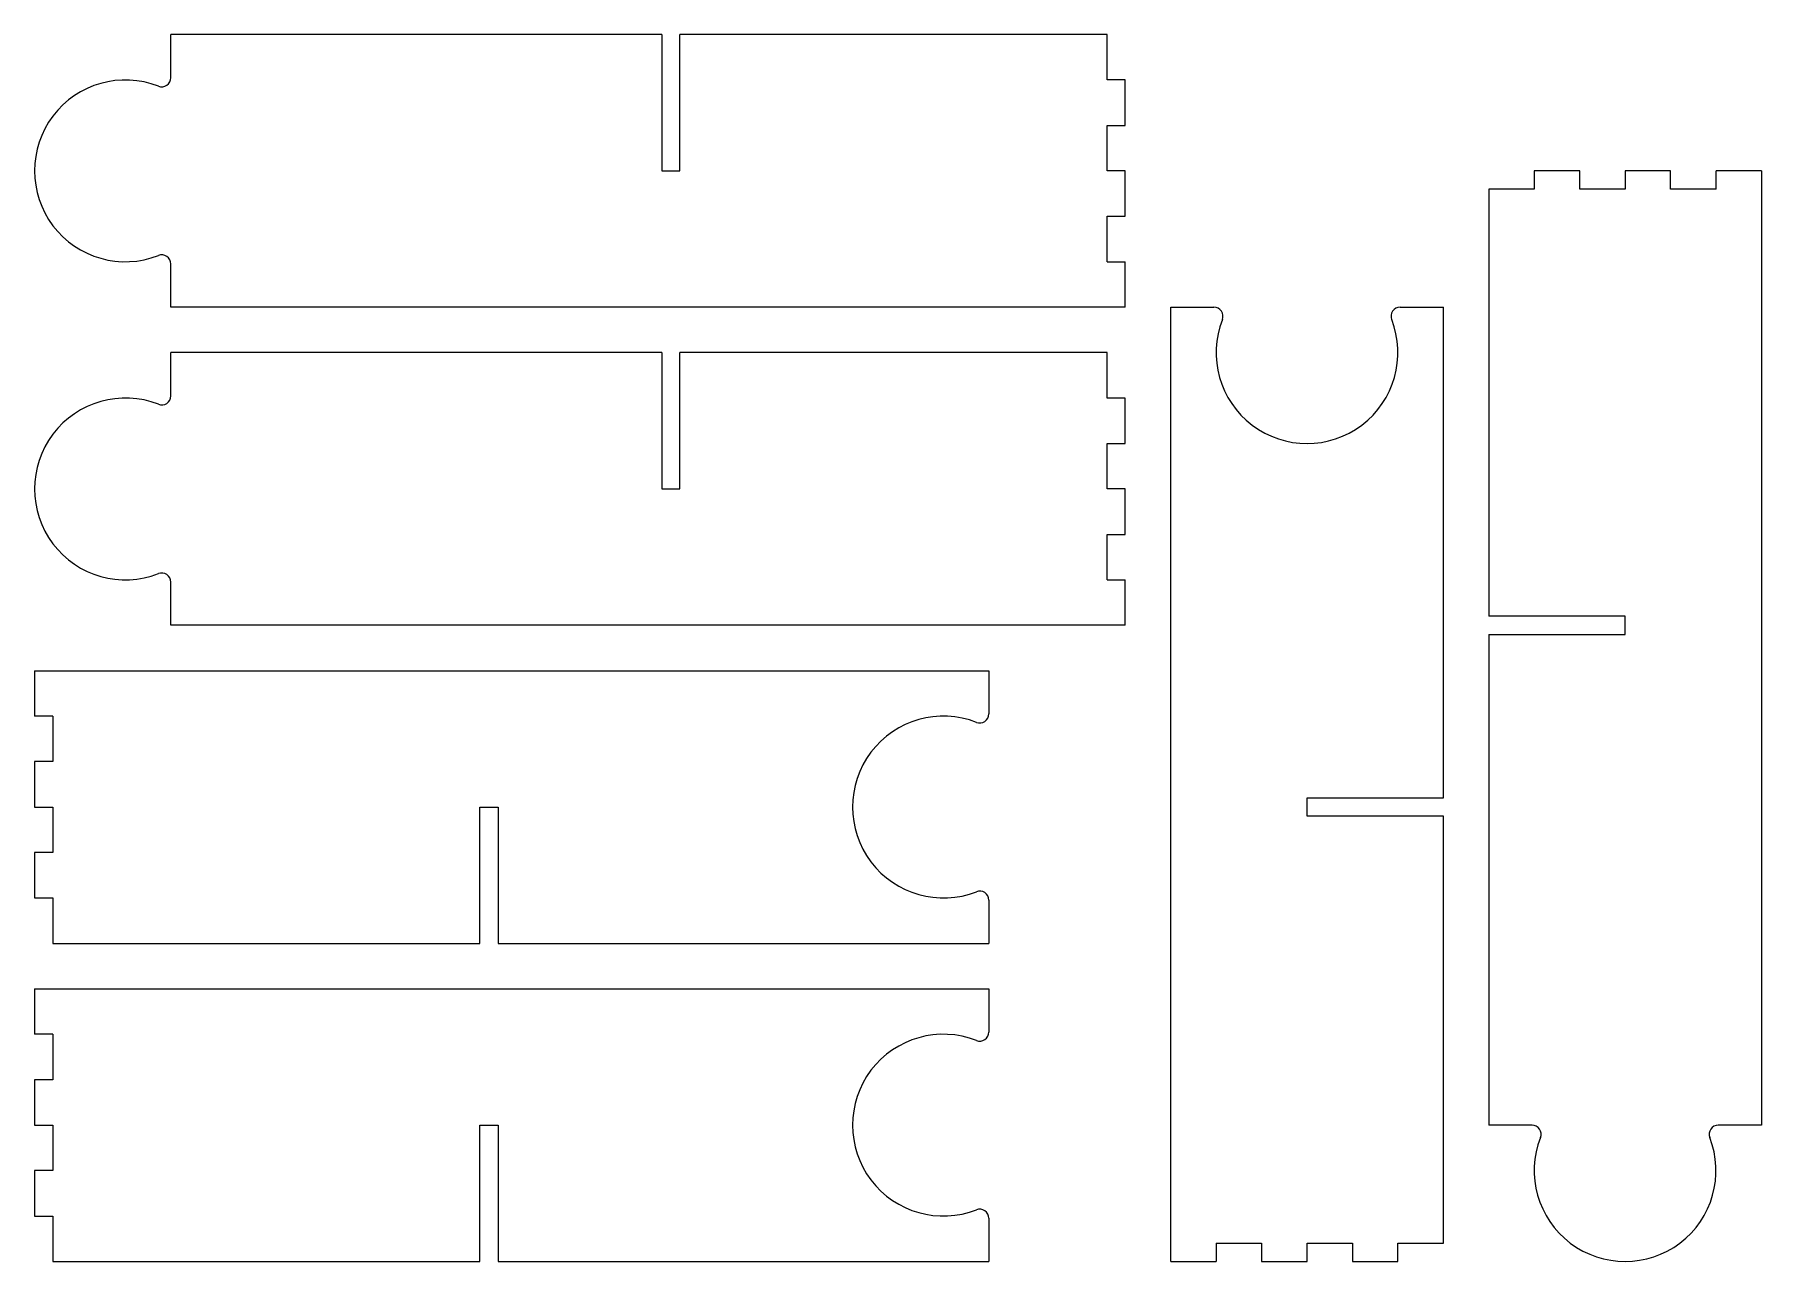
# Model space of a CAD drawing. Header units: millimetres. Extents: x 10 to 390, y 10 to 280.
import ezdxf

# ---------------------------------------------------------------- set-up
doc = ezdxf.new("R2010")
doc.units = ezdxf.units.MM
doc.layers.add('outline', color=1, linetype='CONTINUOUS', lineweight=0)

msp = doc.modelspace()

# ---------------------------------------------------------------- linework, layer by layer
at = {"layer": 'outline'}
for p, q in [((148, 280), (40, 280)), ((40, 270.49), (40, 280)), ((148, 280), (148, 250)), ((246, 280), (152, 280)), ((152, 250), (152, 280)), ((246, 270), (246, 280)), ((250, 270), (246, 270)), ((250, 260), (250, 270)), ((246, 250), (246, 260)), ((246, 260), (250, 260)), ((148, 250), (152, 250)), ((250, 250), (246, 250)), ((250, 240), (250, 250)), ((340, 250), (340, 246)), ((350, 250), (340, 250)), ((350, 246), (350, 250)), ((360, 250), (360, 246)), ((370, 250), (360, 250)), ((370, 246), (370, 250)), ((380, 246), (380, 250)), ((390, 250), (380, 250)), ((390, 250), (390, 40)), ((340, 246), (330, 246)), ((330, 246), (330, 152)), ((360, 246), (350, 246)), ((380, 246), (370, 246)), ((246, 230), (246, 240)), ((246, 240), (250, 240)), ((40, 220), (40, 229.51)), ((246, 230), (250, 230)), ((250, 220), (250, 230)), ((250, 220), (40, 220)), ((260, 10), (260, 220)), ((260, 220), (269.51, 220)), ((310.49, 220), (320, 220)), ((320, 112), (320, 220)), ((148, 210), (40, 210)), ((40, 200.49), (40, 210)), ((148, 210), (148, 180)), ((246, 210), (152, 210)), ((152, 180), (152, 210)), ((246, 200), (246, 210)), ((250, 200), (246, 200)), ((250, 190), (250, 200)), ((246, 180), (246, 190)), ((246, 190), (250, 190)), ((148, 180), (152, 180)), ((250, 180), (246, 180)), ((250, 170), (250, 180)), ((246, 160), (246, 170)), ((246, 170), (250, 170)), ((246, 160), (250, 160)), ((250, 150), (250, 160)), ((40, 150), (40, 159.51)), ((250, 150), (40, 150)), ((360, 152), (330, 152)), ((360, 148), (360, 152)), ((330, 148), (330, 40)), ((330, 148), (360, 148)), ((10, 140), (220, 140)), ((10, 140), (10, 130)), ((220, 140), (220, 130.49)), ((14, 130), (10, 130)), ((14, 130), (14, 120)), ((14, 120), (10, 120)), ((10, 120), (10, 110)), ((290, 108), (290, 112)), ((290, 112), (320, 112)), ((10, 110), (14, 110)), ((14, 110), (14, 100)), ((108, 80), (108, 110)), ((108, 110), (112, 110)), ((112, 110), (112, 80)), ((320, 108), (290, 108)), ((320, 14), (320, 108)), ((14, 100), (10, 100)), ((10, 100), (10, 90)), ((10, 90), (14, 90)), ((14, 90), (14, 80)), ((220, 89.51), (220, 80)), ((14, 80), (108, 80)), ((112, 80), (220, 80)), ((10, 70), (220, 70)), ((10, 70), (10, 60)), ((220, 70), (220, 60.49)), ((14, 60), (10, 60)), ((14, 60), (14, 50)), ((14, 50), (10, 50)), ((10, 50), (10, 40)), ((10, 40), (14, 40)), ((14, 40), (14, 30)), ((108, 10), (108, 40)), ((108, 40), (112, 40)), ((112, 40), (112, 10)), ((339.51, 40), (330, 40)), ((390, 40), (380.49, 40)), ((14, 30), (10, 30)), ((10, 30), (10, 20)), ((10, 20), (14, 20)), ((14, 20), (14, 10)), ((220, 19.51), (220, 10)), ((270, 14), (280, 14)), ((270, 14), (270, 10)), ((280, 14), (280, 10)), ((290, 10), (290, 14)), ((290, 14), (300, 14)), ((300, 14), (300, 10)), ((310, 10), (310, 14)), ((310, 14), (320, 14)), ((14, 10), (108, 10)), ((112, 10), (220, 10)), ((260, 10), (270, 10)), ((280, 10), (290, 10)), ((300, 10), (310, 10))]:
    msp.add_line(p, q, dxfattribs=at)
for centre, radius, start, end in [((30, 250), 20, 68.6763, 291.3237), ((38, 270.49), 2, 248.6763, 0), ((38, 229.51), 2, 0, 111.3237), ((269.51, 218), 2, 338.6763, 90), ((290, 210), 20, 158.6763, 21.3237), ((310.49, 218), 2, 90, 201.3237), ((30, 180), 20, 68.6763, 291.3237), ((38, 200.49), 2, 248.6763, 0), ((38, 159.51), 2, 0, 111.3237), ((210, 110), 20, 68.6763, 291.3237), ((218, 130.49), 2, 248.6763, 0), ((218, 89.51), 2, 0, 111.3237), ((210, 40), 20, 68.6763, 291.3237), ((218, 60.49), 2, 248.6763, 0), ((339.51, 38), 2, 338.6763, 90), ((380.49, 38), 2, 90, 201.3237), ((360, 30), 20, 158.6763, 21.3237), ((218, 19.51), 2, 0, 111.3237)]:
    msp.add_arc(centre, radius, start, end, dxfattribs=at)

doc.saveas('drawing.dxf')
